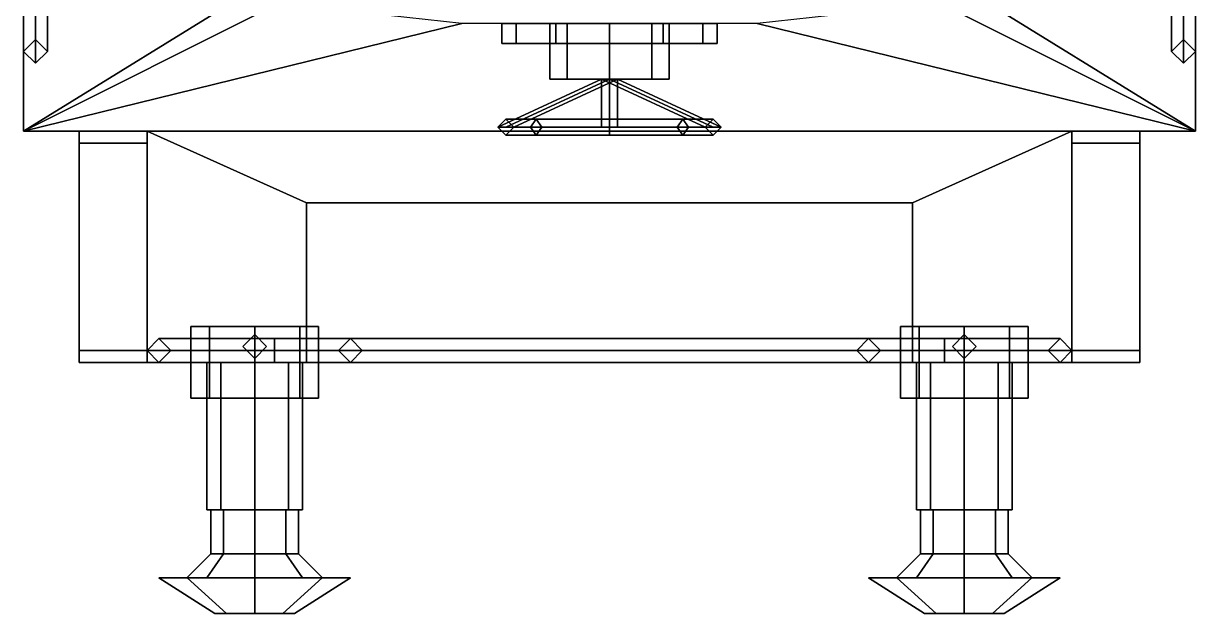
# Model space of a CAD drawing. Extents: x -1.6 to 1.6, y -8.5 to 8.5.
# Drawn here: x -1.47 to 1.47, y -8.46 to -6.98 of the extents above; entities that cross this region are included whole.
import ezdxf

# ---------------------------------------------------------------- set-up
doc = ezdxf.new("R2010")
doc.units = 0
doc.layers.get('0').update_dxf_attribs({"linetype": 'CONTINUOUS'})
doc.layers.add('TMP', color=5, linetype='CONTINUOUS')

msp = doc.modelspace()

# ---------------------------------------------------------------- linework, layer by layer
for points in [[(-1.47, 7.26, 1.54), (-1.47, 7.26, 1.16), (-1.47, -7.25, 1.16), (-1.47, -7.25, 1.54)], [(-1.47, -7.25, 1.16), (-1.47, 7.26, 1.16), (1.47, 7.26, 1.16), (1.47, -7.25, 1.16)], [(1.47, -7.25, 1.16), (1.47, 7.26, 1.16), (1.47, 7.26, 1.54), (1.47, -7.25, 1.54)], [(-0.87, -6.88, 1.54), (-0.87, -4.58, 1.54), (-1.47, -4.58, 1.54), (-1.47, -7.25, 1.54)], [(1.47, -7.25, 1.54), (1.47, -4.58, 1.54), (0.87, -4.58, 1.54), (0.87, -6.88, 1.54)], [(-0.83, -6.93, 1.54), (-0.83, -6.93, 1.54), (-0.87, -6.88, 1.54), (-1.47, -7.25, 1.54)], [(1.47, -7.25, 1.54), (1.47, -7.25, 1.54), (0.87, -6.88, 1.54), (0.83, -6.93, 1.54)], [(-0.37, -6.98, 1.54), (-0.37, -6.98, 1.54), (-0.83, -6.93, 1.54), (-1.47, -7.25, 1.54)], [(1.47, -7.25, 1.54), (1.47, -7.25, 1.54), (0.83, -6.93, 1.54), (0.37, -6.98, 1.54)], [(1.47, -7.25, 1.54), (0.37, -6.98, 1.54), (-0.37, -6.98, 1.54), (-1.47, -7.25, 1.54)], [(-0.2338, -6.98, 3.325), (-0.27, -6.98, 3.19), (-0.27, -7.03, 3.19), (-0.2338, -7.03, 3.325)], [(-0.27, -6.98, 3.19), (-0.2338, -6.98, 3.055), (-0.2338, -7.03, 3.055), (-0.27, -7.03, 3.19)], [(-0.2338, -6.98, 3.055), (-0.135, -6.98, 2.9562), (-0.135, -7.03, 2.9562), (-0.2338, -7.03, 3.055)], [(-0.135, -6.98, 3.4238), (-0.2338, -6.98, 3.325), (-0.2338, -7.03, 3.325), (-0.135, -7.03, 3.4238)], [(-0.15, -7.12, 2.21), (-0.1061, -7.12, 2.3161), (-0.1061, -6.98, 2.3161), (-0.15, -6.98, 2.21)], [(-0.1061, -7.12, 2.1039), (-0.15, -7.12, 2.21), (-0.15, -6.98, 2.21), (-0.1061, -6.98, 2.1039)], [(-0.135, -6.98, 2.9562), (0, -6.98, 2.92), (0, -7.03, 2.92), (-0.135, -7.03, 2.9562)], [(0, -6.98, 3.46), (-0.135, -6.98, 3.4238), (-0.135, -7.03, 3.4238), (0, -7.03, 3.46)], [(-0.1061, -7.12, 2.3161), (0, -7.12, 2.36), (0, -6.98, 2.36), (-0.1061, -6.98, 2.3161)], [(0, -7.12, 2.06), (-0.1061, -7.12, 2.1039), (-0.1061, -6.98, 2.1039), (0, -6.98, 2.06)], [(0, -6.98, 2.92), (0.135, -6.98, 2.9562), (0.135, -7.03, 2.9562), (0, -7.03, 2.92)], [(0.135, -6.98, 3.4238), (0, -6.98, 3.46), (0, -7.03, 3.46), (0.135, -7.03, 3.4238)], [(0, -7.12, 2.36), (0.1061, -7.12, 2.3161), (0.1061, -6.98, 2.3161), (0, -6.98, 2.36)], [(0.1061, -7.12, 2.1039), (0, -7.12, 2.06), (0, -6.98, 2.06), (0.1061, -6.98, 2.1039)], [(0.1061, -7.12, 2.3161), (0.15, -7.12, 2.21), (0.15, -6.98, 2.21), (0.1061, -6.98, 2.3161)], [(0.15, -7.12, 2.21), (0.1061, -7.12, 2.1039), (0.1061, -6.98, 2.1039), (0.15, -6.98, 2.21)], [(0.135, -6.98, 2.9562), (0.2338, -6.98, 3.055), (0.2338, -7.03, 3.055), (0.135, -7.03, 2.9562)], [(0.2338, -6.98, 3.325), (0.135, -6.98, 3.4238), (0.135, -7.03, 3.4238), (0.2338, -7.03, 3.325)], [(0.27, -6.98, 3.19), (0.2338, -6.98, 3.325), (0.2338, -7.03, 3.325), (0.27, -7.03, 3.19)], [(0.2338, -6.98, 3.055), (0.27, -6.98, 3.19), (0.27, -7.03, 3.19), (0.2338, -7.03, 3.055)], [(0.2338, -7.03, 3.325), (-0.27, -7.03, 3.19), (-0.2338, -7.03, 3.055), (0.27, -7.03, 3.19)], [(0.135, -7.03, 3.4238), (-0.2338, -7.03, 3.325), (-0.27, -7.03, 3.19), (0.2338, -7.03, 3.325)], [(0.27, -7.03, 3.19), (-0.2338, -7.03, 3.055), (-0.135, -7.03, 2.9562), (0.2338, -7.03, 3.055)], [(0, -7.03, 3.46), (-0.135, -7.03, 3.4238), (-0.2338, -7.03, 3.325), (0.135, -7.03, 3.4238)], [(0.2338, -7.03, 3.055), (-0.135, -7.03, 2.9562), (0, -7.03, 2.92), (0.135, -7.03, 2.9562)], [(-0.26, -7.24, 2.19), (-0.28, -7.24, 2.21), (-0.02, -7.12, 2.21), (0, -7.12, 2.19)], [(-0.28, -7.24, 2.21), (-0.26, -7.24, 2.23), (0, -7.12, 2.23), (-0.02, -7.12, 2.21)], [(-0.26, -7.24, 2.23), (-0.24, -7.24, 2.21), (0.02, -7.12, 2.21), (0, -7.12, 2.23)], [(-0.24, -7.24, 2.21), (-0.26, -7.24, 2.19), (0, -7.12, 2.19), (0.02, -7.12, 2.21)], [(-0.15, -7.12, 2.21), (0.1061, -7.12, 2.1039), (0.15, -7.12, 2.21), (-0.1061, -7.12, 2.3161)], [(-0.1061, -7.12, 2.1039), (0, -7.12, 2.06), (0.1061, -7.12, 2.1039), (-0.15, -7.12, 2.21)], [(-0.1061, -7.12, 2.3161), (0.15, -7.12, 2.21), (0.1061, -7.12, 2.3161), (0, -7.12, 2.36)], [(0, -7.24, 1.93), (-0.02, -7.24, 1.95), (-0.02, -7.12, 2.21), (0, -7.12, 2.19)], [(-0.02, -7.24, 1.95), (0, -7.24, 1.97), (0, -7.12, 2.23), (-0.02, -7.12, 2.21)], [(0.26, -7.24, 2.19), (0.24, -7.24, 2.21), (-0.02, -7.12, 2.21), (0, -7.12, 2.19)], [(0.24, -7.24, 2.21), (0.26, -7.24, 2.23), (0, -7.12, 2.23), (-0.02, -7.12, 2.21)], [(-0.02, -7.24, 2.47), (0, -7.24, 2.49), (0, -7.12, 2.23), (-0.02, -7.12, 2.21)], [(0, -7.24, 2.45), (-0.02, -7.24, 2.47), (-0.02, -7.12, 2.21), (0, -7.12, 2.19)], [(0.02, -7.24, 1.95), (0, -7.24, 1.93), (0, -7.12, 2.19), (0.02, -7.12, 2.21)], [(0, -7.24, 1.97), (0.02, -7.24, 1.95), (0.02, -7.12, 2.21), (0, -7.12, 2.23)], [(0.26, -7.24, 2.23), (0.28, -7.24, 2.21), (0.02, -7.12, 2.21), (0, -7.12, 2.23)], [(0.28, -7.24, 2.21), (0.26, -7.24, 2.19), (0, -7.12, 2.19), (0.02, -7.12, 2.21)], [(0, -7.24, 2.49), (0.02, -7.24, 2.47), (0.02, -7.12, 2.21), (0, -7.12, 2.23)], [(0.02, -7.24, 2.47), (0, -7.24, 2.45), (0, -7.12, 2.19), (0.02, -7.12, 2.21)], [(-0.28, -7.24, 2.21), (-0.26, -7.22, 2.21), (-0.1838, -7.22, 2.0262), (-0.198, -7.24, 2.012)], [(-0.198, -7.24, 2.408), (-0.1838, -7.22, 2.3938), (-0.26, -7.22, 2.21), (-0.28, -7.24, 2.21)], [(-0.26, -7.22, 2.21), (-0.24, -7.24, 2.21), (-0.1697, -7.24, 2.0403), (-0.1838, -7.22, 2.0262)], [(-0.1838, -7.22, 2.3938), (-0.1697, -7.24, 2.3797), (-0.24, -7.24, 2.21), (-0.26, -7.22, 2.21)], [(-0.198, -7.24, 2.012), (-0.1838, -7.22, 2.0262), (0, -7.22, 1.95), (0, -7.24, 1.93)], [(0, -7.24, 2.49), (0, -7.22, 2.47), (-0.1838, -7.22, 2.3938), (-0.198, -7.24, 2.408)], [(-0.1838, -7.22, 2.0262), (-0.1697, -7.24, 2.0403), (0, -7.24, 1.97), (0, -7.22, 1.95)], [(0, -7.22, 2.47), (0, -7.24, 2.45), (-0.1697, -7.24, 2.3797), (-0.1838, -7.22, 2.3938)], [(0, -7.24, 1.93), (0, -7.22, 1.95), (0.1838, -7.22, 2.0262), (0.198, -7.24, 2.012)], [(0, -7.22, 1.95), (0, -7.24, 1.97), (0.1697, -7.24, 2.0403), (0.1838, -7.22, 2.0262)], [(0.198, -7.24, 2.408), (0.1838, -7.22, 2.3938), (0, -7.22, 2.47), (0, -7.24, 2.49)], [(0.1838, -7.22, 2.3938), (0.1697, -7.24, 2.3797), (0, -7.24, 2.45), (0, -7.22, 2.47)], [(0.1838, -7.22, 2.0262), (0.1697, -7.24, 2.0403), (0.24, -7.24, 2.21), (0.26, -7.22, 2.21)], [(0.26, -7.22, 2.21), (0.24, -7.24, 2.21), (0.1697, -7.24, 2.3797), (0.1838, -7.22, 2.3938)], [(0.198, -7.24, 2.012), (0.1838, -7.22, 2.0262), (0.26, -7.22, 2.21), (0.28, -7.24, 2.21)], [(0.28, -7.24, 2.21), (0.26, -7.22, 2.21), (0.1838, -7.22, 2.3938), (0.198, -7.24, 2.408)], [(-1.47, -7.25, 1.54), (-1.47, -7.25, 1.16), (-1.16, -7.25, 1.16), (-1.16, -7.25, 1.54)], [(-1.33, -7.83, 0.41), (-1.33, -7.25, 0.41), (-1.16, -7.25, 0.41), (-1.16, -7.83, 0.41)], [(-1.33, -7.8, 0.44), (-1.33, -7.28, 0.44), (-1.33, -7.25, 0.41), (-1.33, -7.83, 0.41)], [(-1.16, -7.28, 1.28), (-1.16, -7.25, 1.28), (-1.33, -7.25, 1.16), (-1.33, -7.28, 1.16)], [(-1.16, -7.25, 1.16), (-1.16, -7.25, 0.41), (-1.33, -7.25, 0.41), (-1.33, -7.25, 1.16)], [(-1.33, -7.25, 1.16), (-1.33, -7.25, 0.41), (-1.33, -7.28, 0.44), (-1.33, -7.28, 1.16)], [(0.76, -7.43, 1.54), (1.16, -7.25, 1.54), (-1.16, -7.25, 1.54), (-0.76, -7.43, 1.54)], [(-1.16, -7.25, 1.54), (-1.16, -7.25, 1.28), (-0.76, -7.43, 1.28), (-0.76, -7.43, 1.54)], [(-0.76, -7.43, 1.16), (-1.16, -7.25, 1.16), (1.16, -7.25, 1.16), (0.76, -7.43, 1.16)], [(-0.76, -7.43, 0.89), (-1.16, -7.25, 0.89), (-1.16, -7.25, 1.16), (-0.76, -7.43, 1.16)], [(-1.16, -7.25, 0.41), (-1.16, -7.28, 0.44), (-1.16, -7.8, 0.44), (-1.16, -7.83, 0.41)], [(-1.16, -7.28, 0.44), (-1.16, -7.25, 0.41), (-1.16, -7.25, 0.89), (-1.16, -7.28, 0.89)], [(-1.16, -7.25, 1.28), (-1.16, -7.83, 1.28), (-0.76, -7.83, 1.28), (-0.76, -7.43, 1.28)], [(-0.26, -7.26, 2.21), (-0.28, -7.24, 2.21), (-0.198, -7.24, 2.012), (-0.1838, -7.26, 2.0262)], [(-0.1838, -7.26, 2.3938), (-0.198, -7.24, 2.408), (-0.28, -7.24, 2.21), (-0.26, -7.26, 2.21)], [(-0.24, -7.24, 2.21), (-0.26, -7.26, 2.21), (-0.1838, -7.26, 2.0262), (-0.1697, -7.24, 2.0403)], [(-0.1697, -7.24, 2.3797), (-0.1838, -7.26, 2.3938), (-0.26, -7.26, 2.21), (-0.24, -7.24, 2.21)], [(-0.1838, -7.26, 2.0262), (-0.198, -7.24, 2.012), (0, -7.24, 1.93), (0, -7.26, 1.95)], [(0, -7.26, 2.47), (0, -7.24, 2.49), (-0.198, -7.24, 2.408), (-0.1838, -7.26, 2.3938)], [(-0.1697, -7.24, 2.0403), (-0.1838, -7.26, 2.0262), (0, -7.26, 1.95), (0, -7.24, 1.97)], [(0, -7.24, 2.45), (0, -7.26, 2.47), (-0.1838, -7.26, 2.3938), (-0.1697, -7.24, 2.3797)], [(0, -7.24, 1.97), (0, -7.26, 1.95), (0.1838, -7.26, 2.0262), (0.1697, -7.24, 2.0403)], [(0, -7.26, 1.95), (0, -7.24, 1.93), (0.198, -7.24, 2.012), (0.1838, -7.26, 2.0262)], [(0.1697, -7.24, 2.3797), (0.1838, -7.26, 2.3938), (0, -7.26, 2.47), (0, -7.24, 2.45)], [(0.1838, -7.26, 2.3938), (0.198, -7.24, 2.408), (0, -7.24, 2.49), (0, -7.26, 2.47)], [(0.1697, -7.24, 2.0403), (0.1838, -7.26, 2.0262), (0.26, -7.26, 2.21), (0.24, -7.24, 2.21)], [(0.24, -7.24, 2.21), (0.26, -7.26, 2.21), (0.1838, -7.26, 2.3938), (0.1697, -7.24, 2.3797)], [(0.1838, -7.26, 2.0262), (0.198, -7.24, 2.012), (0.28, -7.24, 2.21), (0.26, -7.26, 2.21)], [(0.26, -7.26, 2.21), (0.28, -7.24, 2.21), (0.198, -7.24, 2.408), (0.1838, -7.26, 2.3938)], [(0.76, -7.43, 1.28), (1.16, -7.25, 1.28), (1.16, -7.25, 1.54), (0.76, -7.43, 1.54)], [(0.76, -7.43, 1.16), (1.16, -7.25, 1.16), (1.16, -7.25, 0.89), (0.76, -7.43, 0.89)], [(1.16, -7.83, 1.28), (1.16, -7.25, 1.28), (0.76, -7.43, 1.28), (0.76, -7.83, 1.28)], [(1.16, -7.25, 1.54), (1.16, -7.25, 1.16), (1.47, -7.25, 1.16), (1.47, -7.25, 1.54)], [(1.33, -7.25, 1.16), (1.33, -7.25, 0.41), (1.16, -7.25, 0.41), (1.16, -7.25, 1.16)], [(1.16, -7.25, 0.89), (1.16, -7.25, 0.41), (1.16, -7.28, 0.44), (1.16, -7.28, 0.89)], [(1.33, -7.28, 1.16), (1.33, -7.25, 1.16), (1.16, -7.25, 1.28), (1.16, -7.28, 1.28)], [(1.16, -7.83, 0.41), (1.16, -7.25, 0.41), (1.33, -7.25, 0.41), (1.33, -7.83, 0.41)], [(1.16, -7.8, 0.44), (1.16, -7.28, 0.44), (1.16, -7.25, 0.41), (1.16, -7.83, 0.41)], [(1.33, -7.28, 0.44), (1.33, -7.25, 0.41), (1.33, -7.25, 1.16), (1.33, -7.28, 1.16)], [(1.33, -7.25, 0.41), (1.33, -7.28, 0.44), (1.33, -7.8, 0.44), (1.33, -7.83, 0.41)], [(-1.16, -7.8, 0.44), (-1.16, -7.28, 0.44), (-1.33, -7.28, 0.44), (-1.33, -7.8, 0.44)], [(-1.33, -7.28, 1.16), (-1.33, -7.28, 0.44), (-1.16, -7.28, 0.44), (-1.16, -7.28, 1.28)], [(-1.33, -7.8, 0.92), (-1.33, -7.28, 0.92), (-1.33, -7.28, 0.89), (-1.33, -7.8, 0.89)], [(-1.16, -7.8, 0.92), (-1.16, -7.28, 0.92), (-1.33, -7.28, 0.92), (-1.33, -7.8, 0.92)], [(-1.33, -7.8, 0.89), (-1.33, -7.28, 0.89), (-1.16, -7.28, 0.89), (-1.16, -7.8, 0.89)], [(-1.16, -7.28, 1.28), (-1.16, -7.28, 0.92), (-1.16, -7.8, 0.92), (-1.16, -7.8, 1.28)], [(1.16, -7.28, 0.92), (1.16, -7.28, 1.28), (1.16, -7.8, 1.28), (1.16, -7.8, 0.92)], [(1.16, -7.28, 1.28), (1.16, -7.28, 0.44), (1.33, -7.28, 0.44), (1.33, -7.28, 1.16)], [(1.33, -7.8, 0.44), (1.33, -7.28, 0.44), (1.16, -7.28, 0.44), (1.16, -7.8, 0.44)], [(1.16, -7.8, 0.89), (1.16, -7.28, 0.89), (1.33, -7.28, 0.89), (1.33, -7.8, 0.89)], [(1.33, -7.8, 0.92), (1.33, -7.28, 0.92), (1.16, -7.28, 0.92), (1.16, -7.8, 0.92)], [(1.33, -7.28, 0.89), (1.33, -7.28, 0.92), (1.33, -7.8, 0.92), (1.33, -7.8, 0.89)], [(-0.76, -7.43, 1.54), (-0.76, -7.83, 1.54), (0.76, -7.83, 1.54), (0.76, -7.43, 1.54)], [(-0.76, -7.43, 1.28), (-0.76, -7.83, 1.28), (-0.76, -7.83, 1.54), (-0.76, -7.43, 1.54)], [(0.76, -7.43, 0.89), (-0.76, -7.43, 0.89), (-0.76, -7.43, 1.16), (0.76, -7.43, 1.16)], [(0.76, -7.83, 0.89), (-0.76, -7.83, 0.89), (-0.76, -7.43, 0.89), (0.76, -7.43, 0.89)], [(0.76, -7.83, 1.54), (0.76, -7.83, 1.28), (0.76, -7.43, 1.28), (0.76, -7.43, 1.54)], [(-1.05, -7.74, 1.79), (-0.7769, -7.74, 1.6769), (-0.89, -7.74, 1.63), (-1.0031, -7.74, 1.6769)], [(-1.0031, -7.74, 1.9031), (-0.73, -7.74, 1.79), (-0.7769, -7.74, 1.6769), (-1.05, -7.74, 1.79)], [(-1.0031, -7.92, 1.6769), (-1.05, -7.92, 1.79), (-1.05, -7.74, 1.79), (-1.0031, -7.74, 1.6769)], [(-1.05, -7.92, 1.79), (-1.0031, -7.92, 1.9031), (-1.0031, -7.74, 1.9031), (-1.05, -7.74, 1.79)], [(-0.89, -7.74, 1.95), (-0.7769, -7.74, 1.9031), (-0.73, -7.74, 1.79), (-1.0031, -7.74, 1.9031)], [(-0.89, -7.92, 1.63), (-1.0031, -7.92, 1.6769), (-1.0031, -7.74, 1.6769), (-0.89, -7.74, 1.63)], [(-1.0031, -7.92, 1.9031), (-0.89, -7.92, 1.95), (-0.89, -7.74, 1.95), (-1.0031, -7.74, 1.9031)], [(-0.89, -7.76, 1.54), (-0.92, -7.79, 1.54), (-0.92, -7.79, 1.65), (-0.89, -7.76, 1.63)], [(-0.7769, -7.92, 1.6769), (-0.89, -7.92, 1.63), (-0.89, -7.74, 1.63), (-0.7769, -7.74, 1.6769)], [(-0.89, -7.92, 1.95), (-0.7769, -7.92, 1.9031), (-0.7769, -7.74, 1.9031), (-0.89, -7.74, 1.95)], [(-0.86, -7.79, 1.54), (-0.89, -7.76, 1.54), (-0.89, -7.76, 1.63), (-0.86, -7.79, 1.65)], [(-0.73, -7.92, 1.79), (-0.7769, -7.92, 1.6769), (-0.7769, -7.74, 1.6769), (-0.73, -7.74, 1.79)], [(-0.7769, -7.92, 1.9031), (-0.73, -7.92, 1.79), (-0.73, -7.74, 1.79), (-0.7769, -7.74, 1.9031)], [(0.73, -7.92, 1.79), (0.7769, -7.92, 1.9031), (0.7769, -7.74, 1.9031), (0.73, -7.74, 1.79)], [(0.7769, -7.92, 1.6769), (0.73, -7.92, 1.79), (0.73, -7.74, 1.79), (0.7769, -7.74, 1.6769)], [(0.7769, -7.74, 1.9031), (1.05, -7.74, 1.79), (1.0031, -7.74, 1.6769), (0.73, -7.74, 1.79)], [(0.73, -7.74, 1.79), (1.0031, -7.74, 1.6769), (0.89, -7.74, 1.63), (0.7769, -7.74, 1.6769)], [(0.7769, -7.92, 1.9031), (0.89, -7.92, 1.95), (0.89, -7.74, 1.95), (0.7769, -7.74, 1.9031)], [(0.89, -7.92, 1.63), (0.7769, -7.92, 1.6769), (0.7769, -7.74, 1.6769), (0.89, -7.74, 1.63)], [(0.89, -7.74, 1.95), (1.0031, -7.74, 1.9031), (1.05, -7.74, 1.79), (0.7769, -7.74, 1.9031)], [(0.89, -7.76, 1.54), (0.86, -7.79, 1.54), (0.86, -7.79, 1.65), (0.89, -7.76, 1.63)], [(0.89, -7.92, 1.95), (1.0031, -7.92, 1.9031), (1.0031, -7.74, 1.9031), (0.89, -7.74, 1.95)], [(1.0031, -7.92, 1.6769), (0.89, -7.92, 1.63), (0.89, -7.74, 1.63), (1.0031, -7.74, 1.6769)], [(0.92, -7.79, 1.54), (0.89, -7.76, 1.54), (0.89, -7.76, 1.63), (0.92, -7.79, 1.65)], [(1.0031, -7.92, 1.9031), (1.05, -7.92, 1.79), (1.05, -7.74, 1.79), (1.0031, -7.74, 1.9031)], [(1.05, -7.92, 1.79), (1.0031, -7.92, 1.6769), (1.0031, -7.74, 1.6769), (1.05, -7.74, 1.79)], [(-0.92, -7.79, 1.54), (-0.89, -7.82, 1.54), (-0.89, -7.82, 1.63), (-0.92, -7.79, 1.65)], [(-0.89, -7.82, 1.54), (-0.86, -7.79, 1.54), (-0.86, -7.79, 1.65), (-0.89, -7.82, 1.63)], [(0.86, -7.79, 1.54), (0.89, -7.82, 1.54), (0.89, -7.82, 1.63), (0.86, -7.79, 1.65)], [(0.89, -7.82, 1.54), (0.92, -7.79, 1.54), (0.92, -7.79, 1.65), (0.89, -7.82, 1.63)], [(-1.16, -7.83, 1.28), (-1.16, -7.8, 1.28), (-1.33, -7.8, 1.16), (-1.33, -7.83, 1.16)], [(-1.16, -7.8, 1.28), (-1.16, -7.8, 0.44), (-1.33, -7.8, 0.44), (-1.33, -7.8, 1.16)], [(-1.33, -7.8, 1.16), (-1.33, -7.8, 0.44), (-1.33, -7.83, 0.41), (-1.33, -7.83, 1.16)], [(-1.16, -7.83, 0.41), (-1.16, -7.8, 0.44), (-1.16, -7.8, 0.89), (-1.16, -7.83, 0.89)], [(1.16, -7.8, 0.89), (1.16, -7.8, 0.44), (1.16, -7.83, 0.41), (1.16, -7.83, 0.89)], [(1.33, -7.8, 1.16), (1.33, -7.8, 0.44), (1.16, -7.8, 0.44), (1.16, -7.8, 1.28)], [(1.33, -7.83, 1.16), (1.33, -7.8, 1.16), (1.16, -7.8, 1.28), (1.16, -7.83, 1.28)], [(1.33, -7.83, 0.41), (1.33, -7.8, 0.44), (1.33, -7.8, 1.16), (1.33, -7.83, 1.16)], [(-1.33, -7.83, 1.16), (-1.33, -7.83, 0.41), (-1.16, -7.83, 0.41), (-1.16, -7.83, 1.28)], [(-1.16, -7.83, 1.28), (-1.16, -7.83, 0.89), (-0.76, -7.83, 0.89), (-0.76, -7.83, 1.28)], [(-0.76, -7.83, 1.54), (-0.76, -7.83, 0.89), (0.76, -7.83, 0.89), (0.76, -7.83, 1.54)], [(1.16, -7.83, 0.89), (1.16, -7.83, 1.28), (0.76, -7.83, 1.28), (0.76, -7.83, 0.89)], [(1.16, -7.83, 1.28), (1.16, -7.83, 0.41), (1.33, -7.83, 0.41), (1.33, -7.83, 1.16)], [(-1.0031, -7.92, 1.6769), (-0.89, -7.92, 1.63), (-0.7769, -7.92, 1.6769), (-1.05, -7.92, 1.79)], [(-1.05, -7.92, 1.79), (-0.7769, -7.92, 1.6769), (-0.73, -7.92, 1.79), (-1.0031, -7.92, 1.9031)], [(-1.0031, -7.92, 1.9031), (-0.73, -7.92, 1.79), (-0.7769, -7.92, 1.9031), (-0.89, -7.92, 1.95)], [(0.73, -7.92, 1.79), (1.0031, -7.92, 1.6769), (1.05, -7.92, 1.79), (0.7769, -7.92, 1.9031)], [(0.7769, -7.92, 1.6769), (0.89, -7.92, 1.63), (1.0031, -7.92, 1.6769), (0.73, -7.92, 1.79)], [(0.7769, -7.92, 1.9031), (1.05, -7.92, 1.79), (1.0031, -7.92, 1.9031), (0.89, -7.92, 1.95)]]:
    msp.add_3dface(points)
at = {"layer": 'TMP'}
for points in [[(-1.47, -7.05, 2.4), (-1.44, -7.08, 2.43), (-1.44, -4.21, 2.43), (-1.47, -4.21, 2.4)], [(-1.44, -7.02, 2.37), (-1.47, -7.05, 2.4), (-1.47, -4.21, 2.4), (-1.44, -4.21, 2.37)], [(-1.44, -7.08, 2.43), (-1.41, -7.05, 2.4), (-1.41, -4.21, 2.4), (-1.44, -4.21, 2.43)], [(-1.41, -7.05, 2.4), (-1.44, -7.02, 2.37), (-1.44, -4.21, 2.37), (-1.41, -4.21, 2.4)], [(1.44, -7.02, 2.37), (1.41, -7.05, 2.4), (1.41, -4.21, 2.4), (1.44, -4.21, 2.37)], [(1.41, -7.05, 2.4), (1.44, -7.08, 2.43), (1.44, -4.21, 2.43), (1.41, -4.21, 2.4)], [(1.47, -7.05, 2.4), (1.44, -7.02, 2.37), (1.44, -4.21, 2.37), (1.47, -4.21, 2.4)], [(1.44, -7.08, 2.43), (1.47, -7.05, 2.4), (1.47, -4.21, 2.4), (1.44, -4.21, 2.43)], [(-1.47, -7.05, 2.4), (-1.44, -7.02, 2.37), (-1.44, -7.02, 1.54), (-1.47, -7.05, 1.54)], [(-1.44, -7.02, 2.37), (-1.41, -7.05, 2.4), (-1.41, -7.05, 1.54), (-1.44, -7.02, 1.54)], [(1.41, -7.05, 2.4), (1.44, -7.02, 2.37), (1.44, -7.02, 1.54), (1.41, -7.05, 1.54)], [(1.44, -7.02, 2.37), (1.47, -7.05, 2.4), (1.47, -7.05, 1.54), (1.44, -7.02, 1.54)], [(-1.44, -7.08, 2.43), (-1.47, -7.05, 2.4), (-1.47, -7.05, 1.54), (-1.44, -7.08, 1.54)], [(-1.41, -7.05, 2.4), (-1.44, -7.08, 2.43), (-1.44, -7.08, 1.54), (-1.41, -7.05, 1.54)], [(1.44, -7.08, 2.43), (1.41, -7.05, 2.4), (1.41, -7.05, 1.54), (1.44, -7.08, 1.54)], [(1.47, -7.05, 2.4), (1.44, -7.08, 2.43), (1.44, -7.08, 1.54), (1.47, -7.05, 1.54)], [(-1.16, -7.8, 1.84), (-1.13, -7.77, 1.84), (-1.13, -7.77, 1.28), (-1.16, -7.8, 1.28)], [(-0.84, -7.8, 2.43), (-0.84, -7.77, 2.4), (-1.13, -7.77, 1.84), (-1.16, -7.8, 1.84)], [(-1.13, -7.77, 1.84), (-1.1, -7.8, 1.84), (-1.1, -7.8, 1.28), (-1.13, -7.77, 1.28)], [(-0.84, -7.77, 2.4), (-0.84, -7.8, 2.37), (-1.1, -7.8, 1.84), (-1.13, -7.77, 1.84)], [(-0.84, -7.77, 2.4), (-0.84, -7.8, 2.43), (0.84, -7.8, 2.43), (0.84, -7.77, 2.4)], [(-0.84, -7.8, 2.37), (-0.84, -7.77, 2.4), (0.84, -7.77, 2.4), (0.84, -7.8, 2.37)], [(-0.68, -7.8, 2.37), (-0.65, -7.77, 2.4), (-0.65, -7.77, 1.54), (-0.68, -7.8, 1.54)], [(-0.65, -7.77, 2.4), (-0.62, -7.8, 2.37), (-0.62, -7.8, 1.54), (-0.65, -7.77, 1.54)], [(0.62, -7.8, 2.37), (0.65, -7.77, 2.4), (0.65, -7.77, 1.54), (0.62, -7.8, 1.54)], [(0.65, -7.77, 2.4), (0.68, -7.8, 2.37), (0.68, -7.8, 1.54), (0.65, -7.77, 1.54)], [(0.84, -7.77, 2.4), (0.84, -7.8, 2.43), (1.16, -7.8, 1.84), (1.13, -7.77, 1.84)], [(0.84, -7.8, 2.37), (0.84, -7.77, 2.4), (1.13, -7.77, 1.84), (1.1, -7.8, 1.84)], [(1.1, -7.8, 1.84), (1.13, -7.77, 1.84), (1.13, -7.77, 1.28), (1.1, -7.8, 1.28)], [(1.13, -7.77, 1.84), (1.16, -7.8, 1.84), (1.16, -7.8, 1.28), (1.13, -7.77, 1.28)], [(-1.13, -7.83, 1.84), (-1.16, -7.8, 1.84), (-1.16, -7.8, 1.28), (-1.13, -7.83, 1.28)], [(-0.84, -7.83, 2.4), (-0.84, -7.8, 2.43), (-1.16, -7.8, 1.84), (-1.13, -7.83, 1.84)], [(-1.1, -7.8, 1.84), (-1.13, -7.83, 1.84), (-1.13, -7.83, 1.28), (-1.1, -7.8, 1.28)], [(-0.84, -7.8, 2.37), (-0.84, -7.83, 2.4), (-1.13, -7.83, 1.84), (-1.1, -7.8, 1.84)], [(-0.84, -7.8, 2.43), (-0.84, -7.83, 2.4), (0.84, -7.83, 2.4), (0.84, -7.8, 2.43)], [(-0.84, -7.83, 2.4), (-0.84, -7.8, 2.37), (0.84, -7.8, 2.37), (0.84, -7.83, 2.4)], [(-0.65, -7.83, 2.4), (-0.68, -7.8, 2.37), (-0.68, -7.8, 1.54), (-0.65, -7.83, 1.54)], [(-0.62, -7.8, 2.37), (-0.65, -7.83, 2.4), (-0.65, -7.83, 1.54), (-0.62, -7.8, 1.54)], [(0.65, -7.83, 2.4), (0.62, -7.8, 2.37), (0.62, -7.8, 1.54), (0.65, -7.83, 1.54)], [(0.68, -7.8, 2.37), (0.65, -7.83, 2.4), (0.65, -7.83, 1.54), (0.68, -7.8, 1.54)], [(0.84, -7.8, 2.43), (0.84, -7.83, 2.4), (1.13, -7.83, 1.84), (1.16, -7.8, 1.84)], [(0.84, -7.83, 2.4), (0.84, -7.8, 2.37), (1.1, -7.8, 1.84), (1.13, -7.83, 1.84)], [(1.13, -7.83, 1.84), (1.1, -7.8, 1.84), (1.1, -7.8, 1.28), (1.13, -7.83, 1.28)], [(1.16, -7.8, 1.84), (1.13, -7.83, 1.84), (1.13, -7.83, 1.28), (1.16, -7.8, 1.28)], [(-1.01, -8.2, 1.02), (-0.9749, -8.2, 1.1049), (-0.9749, -7.83, 1.1049), (-1.01, -7.83, 1.02)], [(-0.9749, -8.2, 0.9351), (-1.01, -8.2, 1.02), (-1.01, -7.83, 1.02), (-0.9749, -7.83, 0.9351)], [(-0.89, -8.2, 0.9), (-0.9749, -8.2, 0.9351), (-0.9749, -7.83, 0.9351), (-0.89, -7.83, 0.9)], [(-0.9749, -8.2, 1.1049), (-0.89, -8.2, 1.14), (-0.89, -7.83, 1.14), (-0.9749, -7.83, 1.1049)], [(-0.8051, -8.2, 0.9351), (-0.89, -8.2, 0.9), (-0.89, -7.83, 0.9), (-0.8051, -7.83, 0.9351)], [(-0.89, -8.2, 1.14), (-0.8051, -8.2, 1.1049), (-0.8051, -7.83, 1.1049), (-0.89, -7.83, 1.14)], [(-0.8051, -8.2, 1.1049), (-0.77, -8.2, 1.02), (-0.77, -7.83, 1.02), (-0.8051, -7.83, 1.1049)], [(-0.77, -8.2, 1.02), (-0.8051, -8.2, 0.9351), (-0.8051, -7.83, 0.9351), (-0.77, -7.83, 1.02)], [(0.77, -8.2, 1.02), (0.8051, -8.2, 1.1049), (0.8051, -7.83, 1.1049), (0.77, -7.83, 1.02)], [(0.8051, -8.2, 0.9351), (0.77, -8.2, 1.02), (0.77, -7.83, 1.02), (0.8051, -7.83, 0.9351)], [(0.8051, -8.2, 1.1049), (0.89, -8.2, 1.14), (0.89, -7.83, 1.14), (0.8051, -7.83, 1.1049)], [(0.89, -8.2, 0.9), (0.8051, -8.2, 0.9351), (0.8051, -7.83, 0.9351), (0.89, -7.83, 0.9)], [(0.89, -8.2, 1.14), (0.9749, -8.2, 1.1049), (0.9749, -7.83, 1.1049), (0.89, -7.83, 1.14)], [(0.9749, -8.2, 0.9351), (0.89, -8.2, 0.9), (0.89, -7.83, 0.9), (0.9749, -7.83, 0.9351)], [(0.9749, -8.2, 1.1049), (1.01, -8.2, 1.02), (1.01, -7.83, 1.02), (0.9749, -7.83, 1.1049)], [(1.01, -8.2, 1.02), (0.9749, -8.2, 0.9351), (0.9749, -7.83, 0.9351), (1.01, -7.83, 1.02)], [(-1.01, -8.2, 1.02), (-0.8051, -8.2, 0.9351), (-0.77, -8.2, 1.02), (-0.9749, -8.2, 1.1049)], [(-0.9749, -8.2, 0.9351), (-0.89, -8.2, 0.9), (-0.8051, -8.2, 0.9351), (-1.01, -8.2, 1.02)], [(-1, -8.31, 1.02), (-0.9678, -8.31, 1.0978), (-0.9678, -8.2, 1.0978), (-1, -8.2, 1.02)], [(-0.9678, -8.31, 0.9422), (-1, -8.31, 1.02), (-1, -8.2, 1.02), (-0.9678, -8.2, 0.9422)], [(-0.9749, -8.2, 1.1049), (-0.77, -8.2, 1.02), (-0.8051, -8.2, 1.1049), (-0.89, -8.2, 1.14)], [(-0.89, -8.31, 0.91), (-0.9678, -8.31, 0.9422), (-0.9678, -8.2, 0.9422), (-0.89, -8.2, 0.91)], [(-0.9678, -8.31, 1.0978), (-0.89, -8.31, 1.13), (-0.89, -8.2, 1.13), (-0.9678, -8.2, 1.0978)], [(-0.8122, -8.31, 0.9422), (-0.89, -8.31, 0.91), (-0.89, -8.2, 0.91), (-0.8122, -8.2, 0.9422)], [(-0.89, -8.31, 1.13), (-0.8122, -8.31, 1.0978), (-0.8122, -8.2, 1.0978), (-0.89, -8.2, 1.13)], [(-0.8122, -8.31, 1.0978), (-0.78, -8.31, 1.02), (-0.78, -8.2, 1.02), (-0.8122, -8.2, 1.0978)], [(-0.78, -8.31, 1.02), (-0.8122, -8.31, 0.9422), (-0.8122, -8.2, 0.9422), (-0.78, -8.2, 1.02)], [(0.77, -8.2, 1.02), (0.9749, -8.2, 0.9351), (1.01, -8.2, 1.02), (0.8051, -8.2, 1.1049)], [(0.8051, -8.2, 0.9351), (0.89, -8.2, 0.9), (0.9749, -8.2, 0.9351), (0.77, -8.2, 1.02)], [(0.78, -8.31, 1.02), (0.8122, -8.31, 1.0978), (0.8122, -8.2, 1.0978), (0.78, -8.2, 1.02)], [(0.8122, -8.31, 0.9422), (0.78, -8.31, 1.02), (0.78, -8.2, 1.02), (0.8122, -8.2, 0.9422)], [(0.8051, -8.2, 1.1049), (1.01, -8.2, 1.02), (0.9749, -8.2, 1.1049), (0.89, -8.2, 1.14)], [(0.8122, -8.31, 1.0978), (0.89, -8.31, 1.13), (0.89, -8.2, 1.13), (0.8122, -8.2, 1.0978)], [(0.89, -8.31, 0.91), (0.8122, -8.31, 0.9422), (0.8122, -8.2, 0.9422), (0.89, -8.2, 0.91)], [(0.89, -8.31, 1.13), (0.9678, -8.31, 1.0978), (0.9678, -8.2, 1.0978), (0.89, -8.2, 1.13)], [(0.9678, -8.31, 0.9422), (0.89, -8.31, 0.91), (0.89, -8.2, 0.91), (0.9678, -8.2, 0.9422)], [(0.9678, -8.31, 1.0978), (1, -8.31, 1.02), (1, -8.2, 1.02), (0.9678, -8.2, 1.0978)], [(1, -8.31, 1.02), (0.9678, -8.31, 0.9422), (0.9678, -8.2, 0.9422), (1, -8.2, 1.02)], [(-0.9678, -8.31, 1.0978), (-1, -8.31, 1.02), (-1.06, -8.37, 1.02), (-1.0102, -8.37, 1.1402)], [(-1, -8.31, 1.02), (-0.9678, -8.31, 0.9422), (-1.0102, -8.37, 0.8998), (-1.06, -8.37, 1.02)], [(-0.9678, -8.31, 0.9422), (-0.89, -8.31, 0.91), (-0.89, -8.37, 0.85), (-1.0102, -8.37, 0.8998)], [(-0.89, -8.31, 1.13), (-0.9678, -8.31, 1.0978), (-1.0102, -8.37, 1.1402), (-0.89, -8.37, 1.19)], [(-0.89, -8.31, 0.91), (-0.8122, -8.31, 0.9422), (-0.7698, -8.37, 0.8998), (-0.89, -8.37, 0.85)], [(-0.8122, -8.31, 1.0978), (-0.89, -8.31, 1.13), (-0.89, -8.37, 1.19), (-0.7698, -8.37, 1.1402)], [(-0.78, -8.31, 1.02), (-0.8122, -8.31, 1.0978), (-0.7698, -8.37, 1.1402), (-0.72, -8.37, 1.02)], [(-0.8122, -8.31, 0.9422), (-0.78, -8.31, 1.02), (-0.72, -8.37, 1.02), (-0.7698, -8.37, 0.8998)], [(0.78, -8.31, 1.02), (0.8122, -8.31, 0.9422), (0.7698, -8.37, 0.8998), (0.72, -8.37, 1.02)], [(0.8122, -8.31, 1.0978), (0.78, -8.31, 1.02), (0.72, -8.37, 1.02), (0.7698, -8.37, 1.1402)], [(0.8122, -8.31, 0.9422), (0.89, -8.31, 0.91), (0.89, -8.37, 0.85), (0.7698, -8.37, 0.8998)], [(0.89, -8.31, 1.13), (0.8122, -8.31, 1.0978), (0.7698, -8.37, 1.1402), (0.89, -8.37, 1.19)], [(0.89, -8.31, 0.91), (0.9678, -8.31, 0.9422), (1.0102, -8.37, 0.8998), (0.89, -8.37, 0.85)], [(0.9678, -8.31, 1.0978), (0.89, -8.31, 1.13), (0.89, -8.37, 1.19), (1.0102, -8.37, 1.1402)], [(0.9678, -8.31, 0.9422), (1, -8.31, 1.02), (1.06, -8.37, 1.02), (1.0102, -8.37, 0.8998)], [(1, -8.31, 1.02), (0.9678, -8.31, 1.0978), (1.0102, -8.37, 1.1402), (1.06, -8.37, 1.02)], [(-0.65, -8.37, 1.02), (-1.0597, -8.37, 0.8503), (-1.13, -8.37, 1.02), (-0.7203, -8.37, 1.1897)], [(-0.7203, -8.37, 1.1897), (-1.13, -8.37, 1.02), (-1.0597, -8.37, 1.1897), (-0.89, -8.37, 1.26)], [(-1.0597, -8.37, 1.1897), (-1.13, -8.37, 1.02), (-0.99, -8.46, 1.02), (-0.9607, -8.46, 1.0907)], [(-1.13, -8.37, 1.02), (-1.0597, -8.37, 0.8503), (-0.9607, -8.46, 0.9493), (-0.99, -8.46, 1.02)], [(-0.7203, -8.37, 0.8503), (-0.89, -8.37, 0.78), (-1.0597, -8.37, 0.8503), (-0.65, -8.37, 1.02)], [(-1.0597, -8.37, 0.8503), (-0.89, -8.37, 0.78), (-0.89, -8.46, 0.92), (-0.9607, -8.46, 0.9493)], [(-0.89, -8.37, 1.26), (-1.0597, -8.37, 1.1897), (-0.9607, -8.46, 1.0907), (-0.89, -8.46, 1.12)], [(-0.89, -8.37, 0.78), (-0.7203, -8.37, 0.8503), (-0.8193, -8.46, 0.9493), (-0.89, -8.46, 0.92)], [(-0.7203, -8.37, 1.1897), (-0.89, -8.37, 1.26), (-0.89, -8.46, 1.12), (-0.8193, -8.46, 1.0907)], [(-0.65, -8.37, 1.02), (-0.7203, -8.37, 1.1897), (-0.8193, -8.46, 1.0907), (-0.79, -8.46, 1.02)], [(-0.7203, -8.37, 0.8503), (-0.65, -8.37, 1.02), (-0.79, -8.46, 1.02), (-0.8193, -8.46, 0.9493)], [(0.65, -8.37, 1.02), (0.7203, -8.37, 0.8503), (0.8193, -8.46, 0.9493), (0.79, -8.46, 1.02)], [(0.7203, -8.37, 1.1897), (0.65, -8.37, 1.02), (0.79, -8.46, 1.02), (0.8193, -8.46, 1.0907)], [(1.0597, -8.37, 1.1897), (0.65, -8.37, 1.02), (0.7203, -8.37, 1.1897), (0.89, -8.37, 1.26)], [(1.13, -8.37, 1.02), (0.7203, -8.37, 0.8503), (0.65, -8.37, 1.02), (1.0597, -8.37, 1.1897)], [(0.7203, -8.37, 0.8503), (0.89, -8.37, 0.78), (0.89, -8.46, 0.92), (0.8193, -8.46, 0.9493)], [(0.89, -8.37, 1.26), (0.7203, -8.37, 1.1897), (0.8193, -8.46, 1.0907), (0.89, -8.46, 1.12)], [(1.0597, -8.37, 0.8503), (0.89, -8.37, 0.78), (0.7203, -8.37, 0.8503), (1.13, -8.37, 1.02)], [(0.89, -8.37, 0.78), (1.0597, -8.37, 0.8503), (0.9607, -8.46, 0.9493), (0.89, -8.46, 0.92)], [(1.0597, -8.37, 1.1897), (0.89, -8.37, 1.26), (0.89, -8.46, 1.12), (0.9607, -8.46, 1.0907)], [(1.0597, -8.37, 0.8503), (1.13, -8.37, 1.02), (0.99, -8.46, 1.02), (0.9607, -8.46, 0.9493)], [(1.13, -8.37, 1.02), (1.0597, -8.37, 1.1897), (0.9607, -8.46, 1.0907), (0.99, -8.46, 1.02)], [(-0.79, -8.46, 1.02), (-0.9607, -8.46, 1.0907), (-0.99, -8.46, 1.02), (-0.8193, -8.46, 0.9493)], [(-0.8193, -8.46, 0.9493), (-0.99, -8.46, 1.02), (-0.9607, -8.46, 0.9493), (-0.89, -8.46, 0.92)], [(-0.8193, -8.46, 1.0907), (-0.89, -8.46, 1.12), (-0.9607, -8.46, 1.0907), (-0.79, -8.46, 1.02)], [(0.99, -8.46, 1.02), (0.8193, -8.46, 1.0907), (0.79, -8.46, 1.02), (0.9607, -8.46, 0.9493)], [(0.9607, -8.46, 0.9493), (0.79, -8.46, 1.02), (0.8193, -8.46, 0.9493), (0.89, -8.46, 0.92)], [(0.9607, -8.46, 1.0907), (0.89, -8.46, 1.12), (0.8193, -8.46, 1.0907), (0.99, -8.46, 1.02)]]:
    msp.add_3dface(points, dxfattribs=at)

doc.saveas('drawing.dxf')
